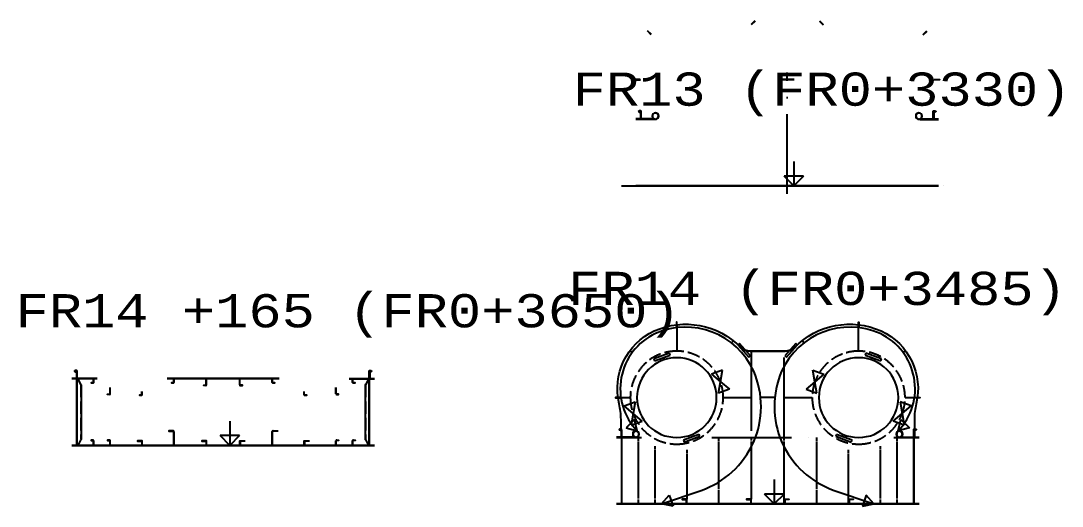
# Model space of a CAD drawing. Header units: inches. Extents: x -15552 to 42302, y -14825 to 18289.
# Drawn here: x 4645 to 12490, y -10582 to -6929 of the extents above; entities that cross this region are included whole.
import ezdxf

# ---------------------------------------------------------------- set-up
doc = ezdxf.new("R2010")
doc.units = ezdxf.units.IN
doc.header["$MEASUREMENT"] = 0
doc.linetypes.add('Dashed_dotted', pattern=[34, 24, -5, 0, -5])
doc.linetypes.add('Short_dashed', pattern=[5, 3.75, -1.25])
doc.layers.get('0').update_dxf_attribs({"linetype": 'CONTINUOUS'})
doc.styles.add('Style_Courier_New', font='Courier New')

msp = doc.modelspace()

# ---------------------------------------------------------------- linework, layer by layer
at = {"color": 3, "ltscale": 25}
for p, q in [((10174.796359, -6928.800628), (10146.497409, -6957.100341)), ((10176.210849, -6930.214354), (10147.910373, -6958.51483)), ((10660.784213, -6930.214354), (10689.084689, -6958.51483)), ((10662.198703, -6928.800628), (10690.499179, -6957.100341)), ((9393.781345, -7033.214995), (9365.480869, -7004.914519)), ((9395.195835, -7031.800505), (9366.895358, -7003.500792)), ((11441.799228, -7031.800505), (11470.099704, -7003.500792)), ((11443.921726, -7033.921477), (11472.220676, -7005.621764)), ((10470.497959, -7370.100066), (10366.497104, -7370.100066)), ((10470.497959, -7372.100493), (10366.497104, -7372.100493)), ((9415.497653, -7667.100188), (9278.498142, -7667.100188)), ((9415.497653, -7670.100066), (9278.498142, -7670.100066)), ((11421.497409, -7667.100188), (11558.498447, -7667.100188)), ((11421.497409, -7670.100066), (11558.498447, -7670.100066)), ((11558.498447, -8170.100066), (9278.498142, -8170.100066)), ((11558.498447, -8172.100493), (9278.498142, -8172.100493)), ((10010.428684, -9340.816924), (9999.671237, -9351.575133)), ((10543.673007, -9351.575133), (10532.914035, -9340.816924)), ((9248.369663, -9426.274535), (9237.538974, -9415.44461)), ((11305.803745, -9415.44461), (11294.973056, -9426.274535)), ((5219.144504, -9621.386382), (5029.145114, -9621.386382)), ((5219.144504, -9624.38626), (5029.145114, -9624.38626)), ((5067.644565, -10124.38626), (5067.644565, -9624.38626)), ((5069.144504, -10124.38626), (5069.144504, -9624.38626)), ((5069.144504, -10114.38565), (5069.144504, -9634.386107)), ((5192.644565, -9649.940917), (5192.644565, -9624.38626)), ((5194.144504, -9649.940917), (5194.144504, -9624.38626)), ((6590.145175, -9621.386382), (5748.143833, -9621.386382)), ((6590.145175, -9624.38626), (5748.143833, -9624.38626)), ((5797.64487, -9649.940917), (5797.64487, -9624.38626)), ((5799.144809, -9649.940917), (5799.144809, -9624.38626)), ((6042.144077, -9667.932555), (6042.144077, -9624.38626)), ((6044.144504, -9667.932555), (6044.144504, -9624.38626)), ((6294.144504, -9667.932555), (6294.144504, -9624.38626)), ((6296.144931, -9667.932555), (6296.144931, -9624.38626)), ((6539.144199, -9649.940917), (6539.144199, -9624.38626)), ((6540.644138, -9649.940917), (6540.644138, -9624.38626)), ((7119.144504, -9621.386382), (7309.143894, -9621.386382)), ((7119.144504, -9624.38626), (7309.143894, -9624.38626)), ((7144.144504, -9649.940917), (7144.144504, -9624.38626)), ((7145.644443, -9649.940917), (7145.644443, -9624.38626)), ((7269.144504, -10124.38626), (7269.144504, -9624.38626)), ((7269.144504, -10114.38565), (7269.144504, -9634.386107)), ((7270.644443, -10124.38626), (7270.644443, -9624.38626)), ((5317.144077, -9735.439727), (5317.144077, -9688.785979)), ((5319.144504, -9735.439727), (5319.144504, -9688.785979)), ((5557.643955, -9742.940947), (5557.643955, -9717.385527)), ((5559.143894, -9742.940947), (5559.143894, -9717.385527)), ((6779.145114, -9742.940947), (6779.145114, -9717.385527)), ((6780.645053, -9742.940947), (6780.645053, -9717.385527)), ((7019.144504, -9735.439727), (7019.144504, -9688.785979)), ((7021.144931, -9735.439727), (7021.144931, -9688.785979)), ((10323.671787, -9764.574859), (10219.670932, -9764.574859)), ((5797.144382, -10124.38626), (5797.144382, -10020.313689)), ((5799.144809, -10124.38626), (5799.144809, -10020.313689)), ((6539.144199, -10124.38626), (6539.144199, -10020.313689)), ((6541.144626, -10124.38626), (6541.144626, -10020.313689)), ((5192.144077, -10124.38626), (5192.144077, -10090.313384)), ((5194.144504, -10124.38626), (5194.144504, -10090.313384)), ((5317.144077, -10124.38626), (5317.144077, -10090.313384)), ((5319.144504, -10124.38626), (5319.144504, -10090.313384)), ((7019.144504, -10124.38626), (7019.144504, -10090.313384)), ((7021.144931, -10124.38626), (7021.144931, -10090.313384)), ((7144.144504, -10124.38626), (7144.144504, -10090.313384)), ((7146.144931, -10124.38626), (7146.144931, -10090.313384)), ((9268.671481, -10061.574981), (9131.67197, -10061.574981)), ((9268.671481, -10064.574859), (9131.67197, -10064.574859)), ((9268.671481, -10064.574859), (9131.67197, -10064.574859)), ((11274.671237, -10061.574981), (11411.672275, -10061.574981)), ((11411.672275, -10064.574859), (11274.671237, -10064.574859)), ((11274.671237, -10064.574859), (11411.672275, -10064.574859)), ((7309.143894, -10124.38626), (5029.145114, -10124.38626)), ((7309.143894, -10126.386687), (5029.145114, -10126.386687)), ((11411.672275, -10564.574859), (9131.67197, -10564.574859)), ((11411.672275, -10566.575286), (9131.67197, -10566.575286)), ((11371.671359, -10564.574859), (9171.671359, -10564.574859))]:
    msp.add_line(p, q, dxfattribs=at)
at = {"color": 1, "linetype": 'Dashed_dotted', "ltscale": 25}
for p, q in [((10418.497531, -8230.574462), (10418.497531, -7317.78836)), ((9170.995395, -8170.100066), (11673.88541, -8170.100066))]:
    msp.add_line(p, q, dxfattribs=at)
at = {"color": 6, "ltscale": 25}
for p, q in [((10468.497531, -7987.125823), (10468.497531, -8170.100066)), ((10468.497531, -8170.100066), (10395.600192, -8096.714446)), ((10541.883151, -8096.714446), (10395.600192, -8096.714446)), ((10541.883151, -8096.714446), (10468.497531, -8170.100066)), ((9531.603305, -9430.453154), (9414.138095, -9473.195311)), ((9414.138095, -9473.195311), (9419.480197, -9487.878844)), ((9419.480197, -9487.878844), (9536.945407, -9445.136687)), ((9536.945407, -9445.136687), (9531.603305, -9430.453154)), ((11011.740939, -9430.452391), (11006.398837, -9445.135924)), ((11006.398837, -9445.135924), (11123.864047, -9487.878081)), ((11129.206149, -9473.195311), (11011.740939, -9430.452391)), ((11123.864047, -9487.878081), (11129.206149, -9473.195311)), ((9930.846469, -9558.108947), (9848.093479, -9588.223693)), ((9915.56937, -9644.88568), (9930.846469, -9558.108947)), ((10627.773349, -9644.884154), (10612.49625, -9558.107421)), ((10612.49625, -9558.107421), (10695.24924, -9588.222167)), ((9848.093479, -9588.223693), (9915.56937, -9644.88568)), ((9900.29227, -9731.661651), (9915.56937, -9644.884917)), ((9915.56937, -9644.884917), (9983.046787, -9701.546904)), ((10627.774875, -9644.884917), (10560.297458, -9701.546904)), ((10695.24924, -9588.222167), (10627.773349, -9644.884154)), ((10643.051975, -9731.661651), (10627.774875, -9644.884917)), ((9983.046787, -9701.546904), (9900.29227, -9731.661651)), ((10560.297458, -9701.546904), (10643.051975, -9731.661651)), ((9190.29166, -9827.575347), (9273.046176, -9797.466704)), ((9273.046176, -9797.466704), (9257.762973, -9884.241912)), ((11353.049533, -9827.575347), (11270.295017, -9797.466704)), ((11270.295017, -9797.466704), (11285.57822, -9884.241912)), ((9257.762973, -9884.241912), (9190.29166, -9827.575347)), ((9257.764499, -9884.241912), (9242.481296, -9971.017119)), ((9325.237338, -9940.908477), (9257.764499, -9884.241912)), ((11218.10538, -9940.908477), (11285.57822, -9884.241912)), ((11285.57822, -9884.241912), (11353.049533, -9827.575347)), ((11285.57822, -9884.241912), (11300.861423, -9971.017119)), ((6219.144504, -9941.412017), (6219.144504, -10124.387786)), ((9242.481296, -9971.017119), (9325.237338, -9940.908477)), ((11300.861423, -9971.017119), (11218.10538, -9940.908477)), ((9753.862827, -10041.271636), (9636.397617, -10084.01303)), ((9759.204929, -10055.953643), (9753.862827, -10041.271636)), ((10789.478366, -10041.27011), (10784.136264, -10055.953643)), ((10906.943576, -10084.01303), (10789.478366, -10041.27011)), ((6219.144504, -10124.387786), (6146.247165, -10051.002166)), ((6292.530124, -10051.002166), (6146.247165, -10051.002166)), ((6292.530124, -10051.002166), (6219.144504, -10124.387786)), ((9636.397617, -10084.01303), (9641.739719, -10098.696563)), ((9641.739719, -10098.696563), (9759.204929, -10055.953643)), ((10784.136264, -10055.953643), (10901.601474, -10098.696563)), ((10901.601474, -10098.696563), (10906.943576, -10084.01303)), ((10321.671359, -10381.600615), (10321.671359, -10564.576384)), ((10321.671359, -10564.576384), (10248.774021, -10491.190764)), ((10395.05698, -10491.190764), (10248.774021, -10491.190764)), ((10395.05698, -10491.190764), (10321.671359, -10564.576384))]:
    msp.add_line(p, q, dxfattribs=at)
at = {"color": 3, "linetype": 'Dashed_dotted', "ltscale": 25}
for p, q in [((9586.672275, -9221.175048), (9586.672275, -9414.574859)), ((10956.67197, -9414.574859), (10956.67197, -9221.175048)), ((10146.671359, -9414.574859), (10146.671359, -10061.574981)), ((10396.671359, -10061.574981), (10396.671359, -9414.574859)), ((9148.671787, -9764.574859), (9236.672275, -9764.574859)), ((9936.672275, -9764.574859), (10145.17142, -9764.574859)), ((10398.171298, -9764.574859), (10606.67197, -9764.574859)), ((11306.67197, -9764.574859), (11394.670932, -9764.574859)), ((9131.67197, -10064.574859), (9321.671359, -10064.574859)), ((9171.671359, -10564.574859), (9171.671359, -10064.574859)), ((9296.671359, -10064.574859), (9296.671359, -10090.075347)), ((9296.671359, -10094.575164), (9296.671359, -10524.575469)), ((9850.672214, -10064.574859), (10692.672031, -10064.574859)), ((9901.671665, -10064.574859), (9901.671665, -10090.075347)), ((9901.671665, -10094.575164), (9901.671665, -10454.574248)), ((10146.671359, -10064.574859), (10146.671359, -10088.4747)), ((10146.671359, -10094.581267), (10146.671359, -10529.574248)), ((10396.671359, -10088.4747), (10396.671359, -10064.574859)), ((10396.671359, -10529.574248), (10396.671359, -10094.581267)), ((10641.671054, -10090.075347), (10641.671054, -10064.574859)), ((10641.671054, -10454.574248), (10641.671054, -10094.575164)), ((11221.671359, -10064.574859), (11411.672275, -10064.574859)), ((11246.671359, -10090.075347), (11246.671359, -10064.574859)), ((11246.671359, -10524.575469), (11246.671359, -10094.575164)), ((11371.671359, -10564.574859), (11371.671359, -10064.574859)), ((9421.671359, -10128.974578), (9421.671359, -10152.375457)), ((9421.671359, -10158.521697), (9421.671359, -10524.575469)), ((9661.672275, -10157.575652), (9661.672275, -10183.074614)), ((9661.672275, -10187.574431), (9661.672275, -10529.574248)), ((10881.67197, -10183.074614), (10881.67197, -10157.575652)), ((10881.67197, -10529.574248), (10881.67197, -10187.574431)), ((11121.671359, -10152.375457), (11121.671359, -10128.974578)), ((11121.671359, -10524.575469), (11121.671359, -10158.521697)), ((9901.671665, -10460.57553), (9901.671665, -10564.574859)), ((10641.671054, -10564.574859), (10641.671054, -10460.57553)), ((9296.671359, -10530.575225), (9296.671359, -10564.574859)), ((9421.671359, -10530.575225), (9421.671359, -10564.574859)), ((11121.671359, -10564.574859), (11121.671359, -10530.575225)), ((11246.671359, -10564.574859), (11246.671359, -10530.575225))]:
    msp.add_line(p, q, dxfattribs=at)
at = {"color": 4, "ltscale": 25}
for p, q in [((10059.462802, -9357.054564), (10047.727268, -9367.369506)), ((10047.727268, -9367.369506), (10130.245273, -9461.261412)), ((10141.982334, -9450.946471), (10059.462802, -9357.054564)), ((10483.893649, -9357.086608), (10401.366489, -9450.970885)), ((10413.102023, -9461.286589), (10495.629184, -9367.402312)), ((10495.629184, -9367.402312), (10483.893649, -9357.086608)), ((10130.245273, -9461.261412), (10141.982334, -9450.946471)), ((10401.366489, -9450.970885), (10413.102023, -9461.286589)), ((9267.797153, -9930.097625), (9204.314487, -9991.128203)), ((9288.950412, -10015.632293), (9267.797153, -9930.097625)), ((11254.392307, -10015.632293), (11275.545566, -9930.097625)), ((11275.545566, -9930.097625), (11339.028232, -9991.129729)), ((9204.314487, -9991.128203), (9288.950412, -10015.632293)), ((11339.028232, -9991.129729), (11254.392307, -10015.632293)), ((9471.970432, -10564.561126), (9529.962985, -10498.22354)), ((9529.962985, -10498.22354), (9558.428256, -10581.559417)), ((11013.379733, -10498.22354), (10984.914462, -10581.559417)), ((11071.370761, -10564.561126), (11013.379733, -10498.22354)), ((9558.428256, -10581.559417), (9471.970432, -10564.561126)), ((10984.914462, -10581.559417), (11071.370761, -10564.561126))]:
    msp.add_line(p, q, dxfattribs=at)
at = {"color": 3, "linetype": 'Short_dashed', "ltscale": 25}
for p, q in [((5097.699802, -9667.861602), (5097.699802, -10080.910918)), ((7240.589206, -9667.861602), (7240.589206, -10080.910918))]:
    msp.add_line(p, q, dxfattribs=at)
at = {"color": 1, "ltscale": 25}
for points in [[(9311.498325, -7370.100066), (9271.497409, -7370.100066), (9271.497409, -7372.100493), (9311.498325, -7372.100493), (9311.498325, -7370.100066)], [(11525.498264, -7370.100066), (11565.497653, -7370.100066), (11565.497653, -7372.100493), (11525.498264, -7372.100493), (11525.498264, -7370.100066)], [(9586.672275, -9236.574981), (9586.672275, -9196.574828), (9584.671848, -9196.574828), (9584.671848, -9236.574981), (9586.672275, -9236.574981)], [(10956.67197, -9236.574981), (10956.67197, -9196.574828), (10958.670871, -9196.574828), (10958.670871, -9236.574981), (10956.67197, -9236.574981)], [(5189.644687, -9654.440734), (5174.199741, -9654.440734), (5174.199741, -9652.940795), (5189.644687, -9652.940795)], [(5794.644992, -9654.440734), (5779.19852, -9654.440734), (5779.19852, -9652.940795), (5794.644992, -9652.940795)], [(6543.644016, -9654.440734), (6559.090488, -9654.440734), (6559.090488, -9652.940795), (6543.644016, -9652.940795)], [(7148.644321, -9654.440734), (7164.089267, -9654.440734), (7164.089267, -9652.940795), (7148.644321, -9652.940795)], [(5554.644077, -9747.440764), (5539.19913, -9747.440764), (5539.19913, -9745.940825), (5554.644077, -9745.940825)], [(6783.644931, -9747.440764), (6799.089877, -9747.440764), (6799.089877, -9745.940825), (6783.644931, -9745.940825)], [(9164.672153, -9764.574859), (9124.671237, -9764.574859), (9124.671237, -9766.575286), (9164.672153, -9766.575286), (9164.672153, -9764.574859)], [(11378.672092, -9764.574859), (11418.671481, -9764.574859), (11418.671481, -9766.575286), (11378.672092, -9766.575286), (11378.672092, -9764.574859)], [(5559.143894, -10124.38626), (5559.143894, -10089.38565), (5524.144809, -10089.38565), (5524.144809, -10092.385527), (5556.144016, -10092.385527), (5556.144016, -10124.38626)], [(6044.144504, -10124.38626), (6044.144504, -10089.38565), (6009.143894, -10089.38565), (6009.143894, -10092.385527), (6041.144626, -10092.385527), (6041.144626, -10124.38626)], [(6294.144504, -10124.38626), (6294.144504, -10089.38565), (6329.145114, -10089.38565), (6329.145114, -10092.385527), (6297.144382, -10092.385527), (6297.144382, -10124.38626)], [(6779.145114, -10124.38626), (6779.145114, -10089.38565), (6814.144199, -10089.38565), (6814.144199, -10092.385527), (6782.144992, -10092.385527), (6782.144992, -10124.38626)]]:
    msp.add_lwpolyline(points, dxfattribs=at)
for points in [[(9318.497531, -7667.100188), (9318.497531, -7610.600707, 0.41417), (9314.997165, -7607.100341), (9302.997653, -7607.100341, 0.767357), (9301.24747, -7613.631102), (9311.747043, -7619.693419, -0.267938), (9313.497226, -7622.724578), (9313.497226, -7667.100188)], [(11518.497531, -7667.100188), (11518.497531, -7610.600707, -0.41417), (11521.997897, -7607.100341), (11533.997409, -7607.100341, -0.767357), (11535.747592, -7613.631102), (11525.24802, -7619.693419, 0.267938), (11523.497836, -7622.724578), (11523.497836, -7667.100188)], [(10068.170993, -9385.075042), (10070.299594, -9382.960173, 0.199894), (10139.168613, -9411.574981), (10404.171054, -9411.574981, 0.199883), (10473.04465, -9382.960173), (10475.171726, -9385.075042)], [(5069.144504, -9621.386382), (5069.144504, -9564.886138, 0.414215), (5065.644138, -9561.386535), (5053.644626, -9561.386535, 0.767357), (5051.894443, -9567.917296), (5062.394016, -9573.979613, -0.267938), (5064.144199, -9577.010772), (5064.144199, -9621.386382)], [(7269.144504, -9621.386382), (7269.144504, -9564.886138, -0.414215), (7272.64487, -9561.386535), (7284.644382, -9561.386535, -0.767357), (7286.394565, -9567.917296), (7275.894992, -9573.979613, 0.267938), (7274.144809, -9577.010772), (7274.144809, -9621.386382)], [(9171.671359, -10061.574981), (9171.671359, -10005.074736, 0.41417), (9168.170993, -10001.57437), (9156.171481, -10001.57437, 0.76719), (9154.421298, -10008.106658), (9164.920871, -10014.167449, -0.267887), (9166.671054, -10017.19937), (9166.671054, -10061.574981)], [(11371.671359, -10061.574981), (11371.671359, -10005.074736, -0.41417), (11375.171726, -10001.57437), (11387.171237, -10001.57437, -0.76719), (11388.92142, -10008.106658), (11378.421848, -10014.167449, 0.267887), (11376.671665, -10017.19937), (11376.671665, -10061.574981)]]:
    msp.add_lwpolyline(points, format="xyb", dxfattribs=at)
at = {"color": 6, "ltscale": 25}
for points in [[(9443.172519, -7627.776, 0.414215), (9408.524387, -7627.776, 0.414215), (9408.524387, -7662.424132, 0.414215), (9443.172519, -7662.424132, 0.414215), (9443.172519, -7627.776), (9441.758029, -7627.776), (9441.758029, -7629.19049, 0.414202), (9409.937351, -7629.19049, 0.414212), (9409.937351, -7661.010405, 0.414202), (9441.758029, -7661.010405, 0.414212), (9441.758029, -7629.19049, 0.414212)], [(11428.472202, -7627.776, 0.414215), (11393.824069, -7627.776, 0.414215), (11393.824069, -7662.424132, 0.414215), (11428.472202, -7662.424132, 0.414215), (11428.472202, -7627.776), (11427.057712, -7627.776), (11427.057712, -7629.19049, 0.414222), (11395.238559, -7629.19049, 0.414212), (11395.238559, -7661.010405, 0.414222), (11427.057712, -7661.010405, 0.414212), (11427.057712, -7629.19049, 0.414212)], [(9296.346347, -10022.251555, 0.414215), (9261.698215, -10022.251555, 0.414215), (9261.698215, -10056.899688, 0.414215), (9296.346347, -10056.899688, 0.414215), (9296.346347, -10022.251555), (9294.931857, -10022.251555), (9294.931857, -10023.664519, 0.414202), (9263.111179, -10023.664519, 0.414202), (9263.111179, -10055.485198, 0.414202), (9294.931857, -10055.485198, 0.414202), (9294.931857, -10023.664519, 0.414202)], [(11281.64603, -10022.251555, 0.414215), (11246.997897, -10022.251555, 0.414215), (11246.997897, -10056.899688, 0.414215), (11281.64603, -10056.899688, 0.414215), (11281.64603, -10022.251555), (11280.23154, -10022.251555), (11280.23154, -10023.664519, 0.414222), (11248.412387, -10023.664519, 0.414202), (11248.412387, -10055.485198, 0.414222), (11280.23154, -10055.485198, 0.414202), (11280.23154, -10023.664519, 0.414202)]]:
    msp.add_lwpolyline(points, format="xyb", dxfattribs=at)
at = {"color": 3, "ltscale": 25}
for points in [[(9166.671054, -10001.57437), (9166.671054, -9929.174468, 0.059593), (9152.571933, -9811.274382, -0.357003), (9415.972202, -9262.775084), (9416.371982, -9262.575194, -0.310931), (10068.170993, -9385.075042, 0.19989), (10139.171665, -9414.574859), (10404.171054, -9414.574859, 0.19989), (10475.171726, -9385.075042, -0.310866), (11126.972263, -9262.575194), (11127.372043, -9262.775084, -0.357003), (11390.772312, -9811.274382, 0.059593), (11376.671665, -9929.174468), (11376.671665, -10001.57437)], [(9886.672275, -9764.574859, 1), (9286.672275, -9764.574859, 1), (9886.672275, -9764.574859, 1)], [(11256.67197, -9764.574859, 1), (10656.67197, -9764.574859, 1), (11256.67197, -9764.574859, 1)], [(9171.671359, -10564.574859), (9171.671359, -10005.074736, 0.41417), (9168.170993, -10001.57437), (9166.671054, -10001.57437)], [(11376.671665, -10001.57437), (11375.171726, -10001.57437, 0.41417), (11371.671359, -10005.074736), (11371.671359, -10564.574859)]]:
    msp.add_lwpolyline(points, format="xyb", dxfattribs=at)
at = {"color": 4, "ltscale": 25}
for points in [[(9471.971958, -10564.561126), (9769.670932, -10462.875029, 0.437447), (10166.671054, -9566.475341, 0.412702), (9425.270908, -9282.674834, 0.514019), (9288.948886, -10015.632293, 0.514019)], [(11254.393833, -10015.632293, 0.514019), (11118.071811, -9282.674834, 0.412598), (10376.671665, -9566.475341, 0.437447), (10773.671787, -10462.875029), (11071.372287, -10564.561126)]]:
    msp.add_lwpolyline(points, format="xyb", dxfattribs=at)
at = {"color": 6, "linetype": 'Short_dashed', "ltscale": 25}
for points in [[(9257.764499, -9884.241912, -0.087459), (9236.672275, -9764.574859, -0.414214), (9586.672275, -9414.574859, -0.315313), (9915.570896, -9644.884917, -0.315313)], [(10627.773349, -9644.884917, -0.315313), (10956.67197, -9414.574859, -0.414214), (11306.67197, -9764.574859, -0.087459), (11285.57822, -9884.241912, -0.087459)], [(9915.570896, -9644.884917, -0.087475), (9936.672275, -9764.574859, -0.414214), (9586.672275, -10114.574859, -0.315331), (9257.764499, -9884.241912, -0.315331)], [(11285.57822, -9884.241912, -0.315332), (10956.67197, -10114.574859, -0.414214), (10606.67197, -9764.574859, -0.087475), (10627.773349, -9644.884917, -0.087475)]]:
    msp.add_lwpolyline(points, format="xyb", dxfattribs=at)
at = {"color": 3, "ltscale": 25}
for points in [[(5069.144504, -9634.386107), (5079.145114, -9634.386107), (5094.644992, -9664.806792)], [(7269.144504, -9634.386107), (7259.143894, -9634.386107), (7243.644016, -9664.806792)], [(5094.644992, -9664.806792), (5099.199741, -9669.361541), (5099.199741, -10079.410979), (5094.644992, -10083.965728)], [(6038.144748, -9673.975036), (6024.218051, -9673.975036), (6024.218051, -9671.960875), (6038.144748, -9671.960875)], [(6300.14426, -9673.975036), (6314.070957, -9673.975036), (6314.070957, -9671.960875), (6300.14426, -9671.960875)], [(7243.644016, -9664.806792), (7239.089267, -9669.361541), (7239.089267, -10079.410979), (7243.644016, -10083.965728)], [(5313.144748, -9741.500518), (5299.218051, -9741.500518), (5299.218051, -9739.480254), (5313.144748, -9739.480254)], [(7025.14426, -9741.500518), (7039.070957, -9741.500518), (7039.070957, -9739.480254), (7025.14426, -9739.480254)], [(5793.145053, -10014.313933), (5759.217136, -10014.313933), (5759.217136, -10016.312835), (5793.145053, -10016.312835)], [(6545.143955, -10014.313933), (6579.071872, -10014.313933), (6579.071872, -10016.312835), (6545.143955, -10016.312835)], [(5094.644992, -10083.965728), (5079.145114, -10114.38565), (5069.144504, -10114.38565)], [(5188.144748, -10084.313628), (5174.218051, -10084.313628), (5174.218051, -10086.312529), (5188.144748, -10086.312529)], [(5313.144748, -10084.313628), (5299.218051, -10084.313628), (5299.218051, -10086.312529), (5313.144748, -10086.312529)], [(7025.14426, -10084.313628), (7039.070957, -10084.313628), (7039.070957, -10086.312529), (7025.14426, -10086.312529)], [(7150.14426, -10084.313628), (7164.070957, -10084.313628), (7164.070957, -10086.312529), (7150.14426, -10086.312529)], [(7243.644016, -10083.965728), (7259.143894, -10114.38565), (7269.144504, -10114.38565)]]:
    msp.add_lwpolyline(points, dxfattribs=at)
at = {"color": 5, "ltscale": 25}
for points in [[(9661.672275, -10564.574859), (9661.672275, -10529.574248), (9626.671665, -10529.574248), (9626.671665, -10532.575652), (9658.670871, -10532.575652), (9658.670871, -10564.574859)], [(10146.671359, -10564.574859), (10146.671359, -10529.574248), (10111.672275, -10529.574248), (10111.672275, -10532.575652), (10143.671481, -10532.575652), (10143.671481, -10564.574859)], [(10396.671359, -10564.574859), (10396.671359, -10529.574248), (10431.67197, -10529.574248), (10431.67197, -10532.575652), (10399.671237, -10532.575652), (10399.671237, -10564.574859)], [(10881.67197, -10564.574859), (10881.67197, -10529.574248), (10916.671054, -10529.574248), (10916.671054, -10532.575652), (10884.671848, -10532.575652), (10884.671848, -10564.574859)]]:
    msp.add_lwpolyline(points, dxfattribs=at)
at = {"color": 3, "ltscale": 25}
for centre, radius, start, end in [((5189.644687, -9649.940917), 4.499688, 269.998352, 0.001644), ((5189.644687, -9649.940917), 2.999792, 269.998352, 0.001645), ((5794.644992, -9649.940917), 4.499688, 269.998352, 0.001644), ((5794.644992, -9649.940917), 2.999792, 269.998352, 0.001645), ((6038.108127, -9667.938659), 6.03618, 270.345703, 0.06085), ((6038.120334, -9667.937133), 4.023686, 270.346802, 0.067045), ((6300.180881, -9667.938659), 6.03618, 179.939148, 269.654297), ((6300.168674, -9667.937133), 4.023686, 179.932953, 269.653198), ((6543.644016, -9649.940917), 4.499688, 179.998352, 270.001648), ((6543.644016, -9649.940917), 2.999792, 179.998352, 270.001648), ((7148.644321, -9649.940917), 4.499688, 179.998352, 270.001648), ((7148.644321, -9649.940917), 2.999792, 179.998352, 270.001648), ((5313.109653, -9735.44583), 4.034195, 270.495117, 0.092079), ((5313.092868, -9735.448882), 6.051943, 270.494019, 0.085894), ((5554.644077, -9742.940947), 4.499688, 269.998352, 0.001644), ((5554.644077, -9742.940947), 2.999792, 269.998352, 0.001645), ((6783.644931, -9742.940947), 4.499688, 179.998352, 270.001648), ((6783.644931, -9742.940947), 2.999792, 179.998352, 270.001648), ((7025.19614, -9735.448882), 6.051943, 179.914108, 269.505981), ((7025.179355, -9735.44583), 4.034195, 179.907928, 269.504883), ((5793.143527, -10020.313689), 4.000157, 359.98999, 89.988144), ((5793.145053, -10020.313689), 5.999584, 359.998352, 90.001648), ((6545.143955, -10020.313689), 5.999584, 89.998352, 180.001648), ((6545.145481, -10020.313689), 4.000157, 90.011856, 180.009995), ((5188.143222, -10090.313384), 4.000157, 359.98999, 89.988144), ((5188.144748, -10090.313384), 5.999584, 359.998352, 90.001648), ((5313.143222, -10090.313384), 4.000157, 359.98999, 89.988144), ((5313.144748, -10090.313384), 5.999584, 359.998352, 90.001648), ((7025.14426, -10090.313384), 5.999584, 89.998352, 180.001648), ((7025.145786, -10090.313384), 4.000157, 90.011856, 180.009995), ((7150.14426, -10090.313384), 5.999584, 89.998352, 180.001648), ((7150.145786, -10090.313384), 4.000157, 90.011856, 180.009995), ((9171.671359, -10564.574859), 5.000521, 0.002472, 89.997528), ((11371.671359, -10564.574859), 5.000521, 90.002472, 179.997528)]:
    msp.add_arc(centre, radius, start, end, dxfattribs=at)

# ---------------------------------------------------------------- texts
at = {"color": 7, "ltscale": 25, "style": 'Style_Courier_New'}
for s, p in [('FR13 (FR0+3330)', (8802.23624, -7567.787597)), ('FR14 (FR0+3485)', (8767.473667, -9067.670867)), ('FR14 +165 (FR0+3650)', (4605.501621, -9235.794494))]:
    msp.add_text(s, height=250, dxfattribs=at).set_placement(p)

doc.saveas('drawing.dxf')
